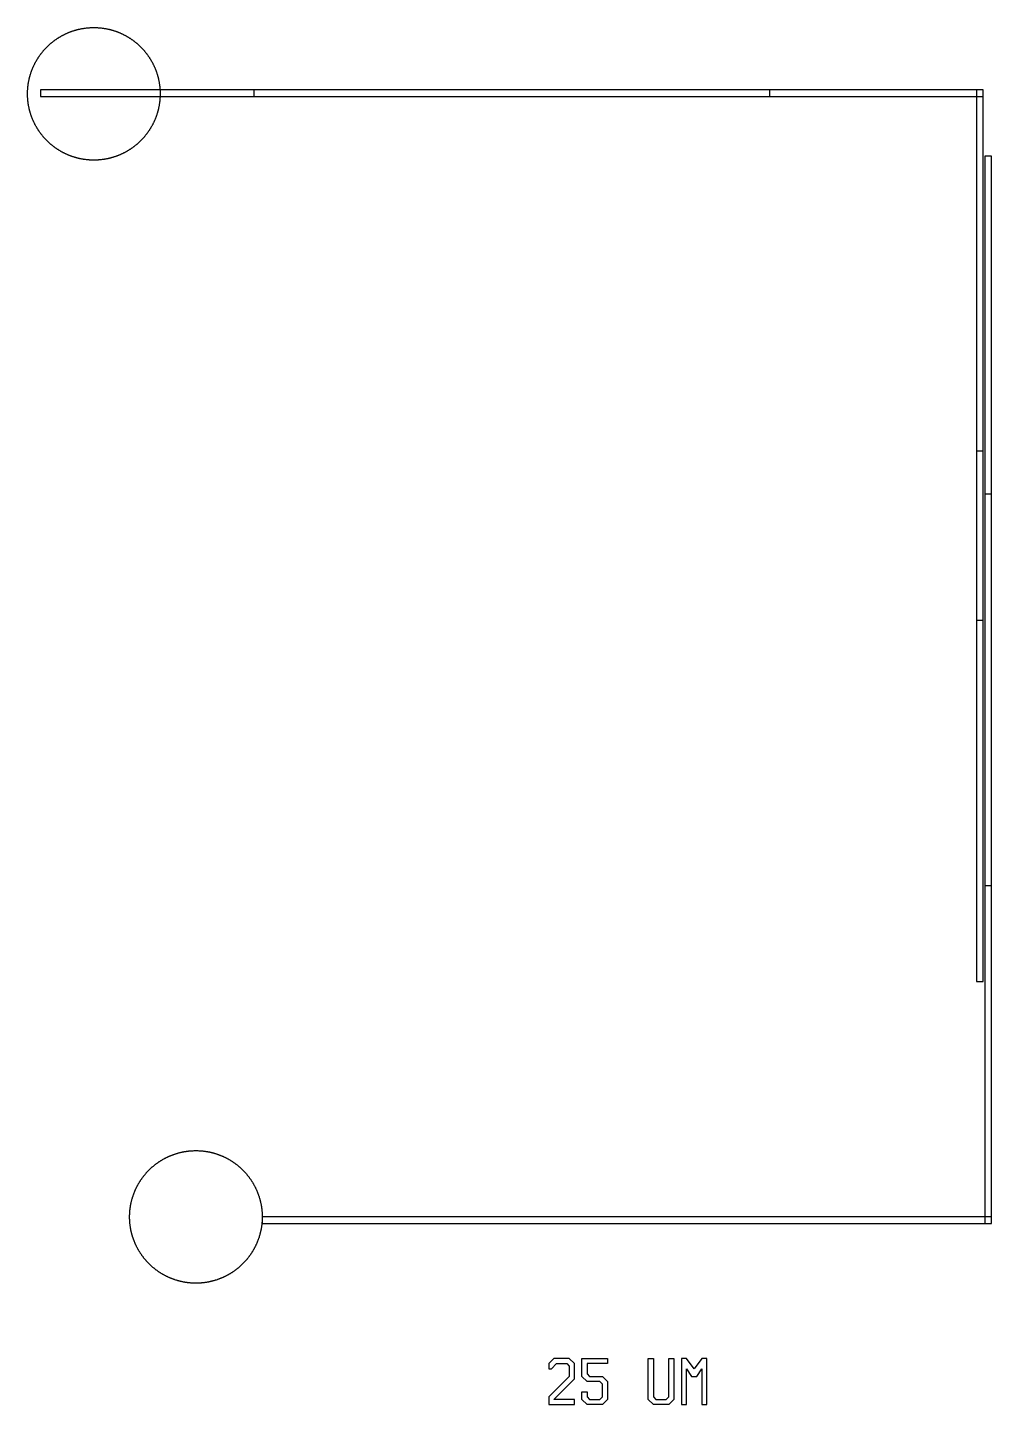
# Model space of a CAD drawing. Extents: x -15120 to 12634, y -34177 to 37439.
# Drawn here: x -14490 to 50, y 16671 to 37439 of the extents above; entities that cross this region are included whole.
import ezdxf

# ---------------------------------------------------------------- set-up
doc = ezdxf.new("R2010")
doc.units = 0
doc.layers.add('New_Layer', color=20, linetype='CONTINUOUS')
doc.layers.add('Poly', color=20, linetype='CONTINUOUS')

msp = doc.modelspace()

# ---------------------------------------------------------------- linework, layer by layer
at = {"layer": 'New_Layer'}
for points in [[(-12489.8, 36424.45), (-12490.1, 36410.35), (-12490.6, 36396.25), (-12491.3, 36382.2), (-12491.75, 36375.15), (-12492.2, 36368.15), (-12492.7, 36361.15), (-12493.3, 36354.1), (-12493.9, 36347.1), (-12494.6, 36340.05), (-12495.3, 36333.05), (-12496.05, 36326.05), (-12497.75, 36312.05), (-12498.65, 36305.1), (-12499.65, 36298.1), (-12500.65, 36291.15), (-12501.7, 36284.2), (-12502.8, 36277.25), (-12504, 36270.25), (-12505.2, 36263.35), (-12506.45, 36256.4), (-12507.75, 36249.5), (-12509.1, 36242.55), (-12510.5, 36235.7), (-12511.95, 36228.8), (-12513.45, 36221.95), (-12515, 36215.05), (-12516.6, 36208.2), (-12518.25, 36201.35), (-12519.95, 36194.5), (-12521.7, 36187.65), (-12523.5, 36180.85), (-12525.35, 36174.05), (-12527.2, 36167.3), (-12529.15, 36160.5), (-12531.15, 36153.7), (-12533.15, 36147), (-12535.25, 36140.25), (-12537.35, 36133.55), (-12541.75, 36120.15), (-12544.05, 36113.45), (-12546.35, 36106.8), (-12548.7, 36100.2), (-12551.1, 36093.55), (-12553.55, 36086.95), (-12556.05, 36080.4), (-12558.6, 36073.8), (-12561.2, 36067.25), (-12563.8, 36060.8), (-12566.5, 36054.25), (-12569.25, 36047.7), (-12572, 36041.3), (-12574.85, 36034.8), (-12577.7, 36028.4), (-12580.6, 36022), (-12583.55, 36015.6), (-12586.55, 36009.25), (-12589.6, 36002.9), (-12592.7, 35996.55), (-12595.85, 35990.2), (-12599.05, 35983.9), (-12602.25, 35977.65), (-12605.5, 35971.45), (-12608.8, 35965.25), (-12612.2, 35959), (-12615.55, 35952.9), (-12619, 35946.75), (-12622.5, 35940.6), (-12626.05, 35934.5), (-12629.6, 35928.45), (-12633.25, 35922.35), (-12636.85, 35916.4), (-12640.55, 35910.4), (-12644.35, 35904.35), (-12648.1, 35898.45), (-12651.95, 35892.5), (-12655.8, 35886.65), (-12659.7, 35880.8), (-12663.65, 35875), (-12667.65, 35869.15), (-12671.7, 35863.35), (-12675.75, 35857.65), (-12679.85, 35851.95), (-12684, 35846.25), (-12688.2, 35840.6), (-12692.45, 35834.95), (-12696.7, 35829.35), (-12701, 35823.8), (-12705.35, 35818.25), (-12709.75, 35812.75), (-12714.2, 35807.25), (-12718.65, 35801.8), (-12723.15, 35796.4), (-12727.7, 35791), (-12732.3, 35785.6), (-12736.9, 35780.35), (-12741.55, 35775.05), (-12746.25, 35769.8), (-12751, 35764.55), (-12755.75, 35759.35), (-12760.5, 35754.25), (-12765.4, 35749.1), (-12770.25, 35744.05), (-12775.15, 35739), (-12780.1, 35733.95), (-12785.1, 35728.95), (-12790.15, 35724), (-12795.2, 35719.1), (-12800.25, 35714.25), (-12805.4, 35709.35), (-12810.5, 35704.6), (-12815.7, 35699.85), (-12820.95, 35695.1), (-12826.2, 35690.4), (-12831.5, 35685.75), (-12836.75, 35681.15), (-12842.15, 35676.55), (-12847.55, 35672), (-12852.95, 35667.5), (-12858.4, 35663.05), (-12863.9, 35658.6), (-12869.4, 35654.2), (-12874.95, 35649.85), (-12880.5, 35645.55), (-12886.1, 35641.3), (-12891.75, 35637.05), (-12897.4, 35632.85), (-12903.1, 35628.7), (-12908.8, 35624.6), (-12914.5, 35620.55), (-12920.3, 35616.5), (-12926.15, 35612.5), (-12931.95, 35608.55), (-12937.8, 35604.65), (-12943.65, 35600.8), (-12949.6, 35596.95), (-12955.5, 35593.2), (-12961.55, 35589.4), (-12967.55, 35585.7), (-12973.5, 35582.1), (-12979.6, 35578.45), (-12985.65, 35574.9), (-12991.75, 35571.35), (-12997.9, 35567.85), (-13004.05, 35564.4), (-13010.15, 35561.05), (-13016.4, 35557.65), (-13022.6, 35554.35), (-13028.8, 35551.1), (-13035.05, 35547.9), (-13041.35, 35544.7), (-13047.7, 35541.55), (-13054.05, 35538.45), (-13060.4, 35535.4), (-13066.75, 35532.4), (-13073.15, 35529.45), (-13079.55, 35526.55), (-13085.95, 35523.7), (-13092.45, 35520.85), (-13098.85, 35518.1), (-13105.4, 35515.35), (-13111.95, 35512.65), (-13118.4, 35510.05), (-13124.95, 35507.45), (-13131.55, 35504.9), (-13138.1, 35502.4), (-13144.7, 35499.95), (-13151.35, 35497.55), (-13157.95, 35495.2), (-13164.6, 35492.9), (-13171.3, 35490.6), (-13184.7, 35486.2), (-13191.4, 35484.1), (-13198.15, 35482), (-13204.85, 35480), (-13211.65, 35478), (-13218.45, 35476.05), (-13225.2, 35474.2), (-13232, 35472.35), (-13238.8, 35470.55), (-13245.65, 35468.8), (-13252.5, 35467.1), (-13259.35, 35465.45), (-13266.2, 35463.85), (-13273.1, 35462.3), (-13279.95, 35460.8), (-13286.85, 35459.35), (-13293.7, 35457.95), (-13300.65, 35456.6), (-13307.55, 35455.3), (-13314.5, 35454.05), (-13321.4, 35452.85), (-13328.4, 35451.65), (-13335.35, 35450.55), (-13342.3, 35449.5), (-13349.25, 35448.5), (-13356.25, 35447.5), (-13363.2, 35446.6), (-13377.2, 35444.9), (-13384.2, 35444.15), (-13391.2, 35443.45), (-13398.25, 35442.75), (-13405.25, 35442.15), (-13412.3, 35441.55), (-13419.3, 35441.05), (-13426.3, 35440.6), (-13433.35, 35440.15), (-13447.4, 35439.45), (-13461.5, 35438.95), (-13475.6, 35438.65), (-13489.7, 35438.55), (-13503.8, 35438.65), (-13517.9, 35438.95), (-13532, 35439.45), (-13546.05, 35440.15), (-13553.1, 35440.6), (-13560.1, 35441.05), (-13567.1, 35441.55), (-13574.15, 35442.15), (-13581.15, 35442.75), (-13588.2, 35443.45), (-13595.2, 35444.15), (-13602.2, 35444.9), (-13616.2, 35446.6), (-13623.15, 35447.5), (-13630.15, 35448.5), (-13637.1, 35449.5), (-13644.05, 35450.55), (-13651, 35451.65), (-13658, 35452.85), (-13664.9, 35454.05), (-13671.85, 35455.3), (-13678.75, 35456.6), (-13685.7, 35457.95), (-13692.55, 35459.35), (-13699.45, 35460.8), (-13706.3, 35462.3), (-13713.2, 35463.85), (-13720.05, 35465.45), (-13726.9, 35467.1), (-13733.75, 35468.8), (-13740.6, 35470.55), (-13747.4, 35472.35), (-13754.2, 35474.2), (-13760.95, 35476.05), (-13767.75, 35478), (-13774.55, 35480), (-13781.25, 35482), (-13788, 35484.1), (-13794.7, 35486.2), (-13808.1, 35490.6), (-13814.8, 35492.9), (-13821.45, 35495.2), (-13828.05, 35497.55), (-13834.7, 35499.95), (-13841.3, 35502.4), (-13847.85, 35504.9), (-13854.45, 35507.45), (-13861, 35510.05), (-13867.45, 35512.65), (-13874, 35515.35), (-13880.55, 35518.1), (-13886.95, 35520.85), (-13893.45, 35523.7), (-13899.85, 35526.55), (-13906.25, 35529.45), (-13912.65, 35532.4), (-13919, 35535.4), (-13925.35, 35538.45), (-13931.7, 35541.55), (-13938.05, 35544.7), (-13944.35, 35547.9), (-13950.6, 35551.1), (-13956.8, 35554.35), (-13963, 35557.65), (-13969.25, 35561.05), (-13975.35, 35564.4), (-13981.5, 35567.85), (-13987.65, 35571.35), (-13993.75, 35574.9), (-13999.8, 35578.45), (-14005.9, 35582.1), (-14011.85, 35585.7), (-14017.85, 35589.4), (-14023.9, 35593.2), (-14029.8, 35596.95), (-14035.75, 35600.8), (-14041.6, 35604.65), (-14047.45, 35608.55), (-14053.25, 35612.5), (-14059.1, 35616.5), (-14064.9, 35620.55), (-14070.6, 35624.6), (-14076.3, 35628.7), (-14082, 35632.85), (-14087.65, 35637.05), (-14093.3, 35641.3), (-14098.9, 35645.55), (-14104.45, 35649.85), (-14110, 35654.2), (-14115.5, 35658.6), (-14121, 35663.05), (-14126.45, 35667.5), (-14131.85, 35672), (-14137.25, 35676.55), (-14142.65, 35681.15), (-14147.9, 35685.75), (-14153.2, 35690.4), (-14158.45, 35695.1), (-14163.7, 35699.85), (-14168.9, 35704.6), (-14174, 35709.35), (-14179.15, 35714.25), (-14184.2, 35719.1), (-14189.25, 35724), (-14194.3, 35728.95), (-14199.3, 35733.95), (-14204.25, 35739), (-14209.15, 35744.05), (-14214, 35749.1), (-14218.9, 35754.25), (-14223.65, 35759.35), (-14228.4, 35764.55), (-14233.15, 35769.8), (-14237.85, 35775.05), (-14242.5, 35780.35), (-14247.1, 35785.6), (-14251.7, 35791), (-14256.25, 35796.4), (-14260.75, 35801.8), (-14265.2, 35807.25), (-14269.65, 35812.75), (-14274.05, 35818.25), (-14278.4, 35823.8), (-14282.7, 35829.35), (-14286.95, 35834.95), (-14291.2, 35840.6), (-14295.4, 35846.25), (-14299.55, 35851.95), (-14303.65, 35857.65), (-14307.7, 35863.35), (-14311.75, 35869.15), (-14315.75, 35875), (-14319.7, 35880.8), (-14323.6, 35886.65), (-14327.45, 35892.5), (-14331.3, 35898.45), (-14335.05, 35904.35), (-14338.85, 35910.4), (-14342.55, 35916.4), (-14346.15, 35922.35), (-14349.8, 35928.45), (-14353.35, 35934.5), (-14356.9, 35940.6), (-14360.4, 35946.75), (-14363.85, 35952.9), (-14367.2, 35959), (-14370.6, 35965.25), (-14373.9, 35971.45), (-14377.15, 35977.65), (-14380.35, 35983.9), (-14383.55, 35990.2), (-14386.7, 35996.55), (-14389.8, 36002.9), (-14392.85, 36009.25), (-14395.85, 36015.6), (-14398.8, 36022), (-14401.7, 36028.4), (-14404.55, 36034.8), (-14407.4, 36041.3), (-14410.15, 36047.7), (-14412.9, 36054.25), (-14415.6, 36060.8), (-14418.2, 36067.25), (-14420.8, 36073.8), (-14423.35, 36080.4), (-14425.85, 36086.95), (-14428.3, 36093.55), (-14430.7, 36100.2), (-14433.05, 36106.8), (-14435.35, 36113.45), (-14437.65, 36120.15), (-14442.05, 36133.55), (-14444.15, 36140.25), (-14446.25, 36147), (-14448.25, 36153.7), (-14450.25, 36160.5), (-14452.2, 36167.3), (-14454.05, 36174.05), (-14455.9, 36180.85), (-14457.7, 36187.65), (-14459.45, 36194.5), (-14461.15, 36201.35), (-14462.8, 36208.2), (-14464.4, 36215.05), (-14465.95, 36221.95), (-14467.45, 36228.8), (-14468.9, 36235.7), (-14470.3, 36242.55), (-14471.65, 36249.5), (-14472.95, 36256.4), (-14474.2, 36263.35), (-14475.4, 36270.25), (-14476.6, 36277.25), (-14477.7, 36284.2), (-14478.75, 36291.15), (-14479.75, 36298.1), (-14480.75, 36305.1), (-14481.65, 36312.05), (-14483.35, 36326.05), (-14484.1, 36333.05), (-14484.8, 36340.05), (-14485.5, 36347.1), (-14486.1, 36354.1), (-14486.7, 36361.15), (-14487.2, 36368.15), (-14487.65, 36375.15), (-14488.1, 36382.2), (-14488.8, 36396.25), (-14489.3, 36410.35), (-14489.6, 36424.45), (-14489.7, 36438.55), (-14489.6, 36452.65), (-14489.3, 36466.75), (-14488.8, 36480.85), (-14488.1, 36494.9), (-14487.65, 36501.95), (-14487.2, 36508.95), (-14486.7, 36515.95), (-14486.1, 36523), (-14485.5, 36530), (-14484.8, 36537.05), (-14484.1, 36544.05), (-14483.35, 36551.05), (-14481.65, 36565.05), (-14480.75, 36572), (-14479.75, 36579), (-14478.75, 36585.95), (-14477.7, 36592.9), (-14476.6, 36599.85), (-14475.4, 36606.85), (-14474.2, 36613.75), (-14472.95, 36620.7), (-14471.65, 36627.6), (-14470.3, 36634.55), (-14468.9, 36641.4), (-14467.45, 36648.3), (-14465.95, 36655.15), (-14464.4, 36662.05), (-14462.8, 36668.9), (-14461.15, 36675.75), (-14459.45, 36682.6), (-14457.7, 36689.45), (-14455.9, 36696.25), (-14454.05, 36703.05), (-14452.2, 36709.8), (-14450.25, 36716.6), (-14448.25, 36723.4), (-14446.25, 36730.1), (-14444.15, 36736.85), (-14442.05, 36743.55), (-14437.65, 36756.95), (-14435.35, 36763.65), (-14433.05, 36770.3), (-14430.7, 36776.9), (-14428.3, 36783.55), (-14425.85, 36790.15), (-14423.35, 36796.7), (-14420.8, 36803.3), (-14418.2, 36809.85), (-14415.6, 36816.3), (-14412.9, 36822.85), (-14410.15, 36829.4), (-14407.4, 36835.8), (-14404.55, 36842.3), (-14401.7, 36848.7), (-14398.8, 36855.1), (-14395.85, 36861.5), (-14392.85, 36867.85), (-14389.8, 36874.2), (-14386.7, 36880.55), (-14383.55, 36886.9), (-14380.35, 36893.2), (-14377.15, 36899.45), (-14373.9, 36905.65), (-14370.6, 36911.85), (-14367.2, 36918.1), (-14363.85, 36924.2), (-14360.4, 36930.35), (-14356.9, 36936.5), (-14353.35, 36942.6), (-14349.8, 36948.65), (-14346.15, 36954.75), (-14342.55, 36960.7), (-14338.85, 36966.7), (-14335.05, 36972.75), (-14331.3, 36978.65), (-14327.45, 36984.6), (-14323.6, 36990.45), (-14319.7, 36996.3), (-14315.75, 37002.1), (-14311.75, 37007.95), (-14307.7, 37013.75), (-14303.65, 37019.45), (-14299.55, 37025.15), (-14295.4, 37030.85), (-14291.2, 37036.5), (-14286.95, 37042.15), (-14282.7, 37047.75), (-14278.4, 37053.3), (-14274.05, 37058.85), (-14269.65, 37064.35), (-14265.2, 37069.85), (-14260.75, 37075.3), (-14256.25, 37080.7), (-14251.7, 37086.1), (-14247.1, 37091.5), (-14242.5, 37096.75), (-14237.85, 37102.05), (-14233.15, 37107.3), (-14228.4, 37112.55), (-14223.65, 37117.75), (-14218.9, 37122.85), (-14214, 37128), (-14209.15, 37133.05), (-14204.25, 37138.1), (-14199.3, 37143.15), (-14194.3, 37148.15), (-14189.25, 37153.1), (-14184.2, 37158), (-14179.15, 37162.85), (-14174, 37167.75), (-14168.9, 37172.5), (-14163.7, 37177.25), (-14158.45, 37182), (-14153.2, 37186.7), (-14147.9, 37191.35), (-14142.65, 37195.95), (-14137.25, 37200.55), (-14131.85, 37205.1), (-14126.45, 37209.6), (-14121, 37214.05), (-14115.5, 37218.5), (-14110, 37222.9), (-14104.45, 37227.25), (-14098.9, 37231.55), (-14093.3, 37235.8), (-14087.65, 37240.05), (-14082, 37244.25), (-14076.3, 37248.4), (-14070.6, 37252.5), (-14064.9, 37256.55), (-14059.1, 37260.6), (-14053.25, 37264.6), (-14047.45, 37268.55), (-14041.6, 37272.45), (-14035.75, 37276.3), (-14029.8, 37280.15), (-14023.9, 37283.9), (-14017.85, 37287.7), (-14011.85, 37291.4), (-14005.9, 37295), (-13999.8, 37298.65), (-13993.75, 37302.2), (-13987.65, 37305.75), (-13981.5, 37309.25), (-13975.35, 37312.7), (-13969.25, 37316.05), (-13963, 37319.45), (-13956.8, 37322.75), (-13950.6, 37326), (-13944.35, 37329.2), (-13938.05, 37332.4), (-13931.7, 37335.55), (-13925.35, 37338.65), (-13919, 37341.7), (-13912.65, 37344.7), (-13906.25, 37347.65), (-13899.85, 37350.55), (-13893.45, 37353.4), (-13886.95, 37356.25), (-13880.55, 37359), (-13874, 37361.75), (-13867.45, 37364.45), (-13861, 37367.05), (-13854.45, 37369.65), (-13847.85, 37372.2), (-13841.3, 37374.7), (-13834.7, 37377.15), (-13828.05, 37379.55), (-13821.45, 37381.9), (-13814.8, 37384.2), (-13808.1, 37386.5), (-13794.7, 37390.9), (-13788, 37393), (-13781.25, 37395.1), (-13774.55, 37397.1), (-13767.75, 37399.1), (-13760.95, 37401.05), (-13754.2, 37402.9), (-13747.4, 37404.75), (-13740.6, 37406.55), (-13733.75, 37408.3), (-13726.9, 37410), (-13720.05, 37411.65), (-13713.2, 37413.25), (-13706.3, 37414.8), (-13699.45, 37416.3), (-13692.55, 37417.75), (-13685.7, 37419.15), (-13678.75, 37420.5), (-13671.85, 37421.8), (-13664.9, 37423.05), (-13658, 37424.25), (-13651, 37425.45), (-13644.05, 37426.55), (-13637.1, 37427.6), (-13630.15, 37428.6), (-13623.15, 37429.6), (-13616.2, 37430.5), (-13602.2, 37432.2), (-13595.2, 37432.95), (-13588.2, 37433.65), (-13581.15, 37434.35), (-13574.15, 37434.95), (-13567.1, 37435.55), (-13560.1, 37436.05), (-13553.1, 37436.5), (-13546.05, 37436.95), (-13532, 37437.65), (-13517.9, 37438.15), (-13503.8, 37438.45), (-13489.7, 37438.55), (-13475.6, 37438.45), (-13461.5, 37438.15), (-13447.4, 37437.65), (-13433.35, 37436.95), (-13426.3, 37436.5), (-13419.3, 37436.05), (-13412.3, 37435.55), (-13405.25, 37434.95), (-13398.25, 37434.35), (-13391.2, 37433.65), (-13384.2, 37432.95), (-13377.2, 37432.2), (-13363.2, 37430.5), (-13356.25, 37429.6), (-13349.25, 37428.6), (-13342.3, 37427.6), (-13335.35, 37426.55), (-13328.4, 37425.45), (-13321.4, 37424.25), (-13314.5, 37423.05), (-13307.55, 37421.8), (-13300.65, 37420.5), (-13293.7, 37419.15), (-13286.85, 37417.75), (-13279.95, 37416.3), (-13273.1, 37414.8), (-13266.2, 37413.25), (-13259.35, 37411.65), (-13252.5, 37410), (-13245.65, 37408.3), (-13238.8, 37406.55), (-13232, 37404.75), (-13225.2, 37402.9), (-13218.45, 37401.05), (-13211.65, 37399.1), (-13204.85, 37397.1), (-13198.15, 37395.1), (-13191.4, 37393), (-13184.7, 37390.9), (-13171.3, 37386.5), (-13164.6, 37384.2), (-13157.95, 37381.9), (-13151.35, 37379.55), (-13144.7, 37377.15), (-13138.1, 37374.7), (-13131.55, 37372.2), (-13124.95, 37369.65), (-13118.4, 37367.05), (-13111.95, 37364.45), (-13105.4, 37361.75), (-13098.85, 37359), (-13092.45, 37356.25), (-13085.95, 37353.4), (-13079.55, 37350.55), (-13073.15, 37347.65), (-13066.75, 37344.7), (-13060.4, 37341.7), (-13054.05, 37338.65), (-13047.7, 37335.55), (-13041.35, 37332.4), (-13035.05, 37329.2), (-13028.8, 37326), (-13022.6, 37322.75), (-13016.4, 37319.45), (-13010.15, 37316.05), (-13004.05, 37312.7), (-12997.9, 37309.25), (-12991.75, 37305.75), (-12985.65, 37302.2), (-12979.6, 37298.65), (-12973.5, 37295), (-12967.55, 37291.4), (-12961.55, 37287.7), (-12955.5, 37283.9), (-12949.6, 37280.15), (-12943.65, 37276.3), (-12937.8, 37272.45), (-12931.95, 37268.55), (-12926.15, 37264.6), (-12920.3, 37260.6), (-12914.5, 37256.55), (-12908.8, 37252.5), (-12903.1, 37248.4), (-12897.4, 37244.25), (-12891.75, 37240.05), (-12886.1, 37235.8), (-12880.5, 37231.55), (-12874.95, 37227.25), (-12869.4, 37222.9), (-12863.9, 37218.5), (-12858.4, 37214.05), (-12852.95, 37209.6), (-12847.55, 37205.1), (-12842.15, 37200.55), (-12836.75, 37195.95), (-12831.5, 37191.35), (-12826.2, 37186.7), (-12820.95, 37182), (-12815.7, 37177.25), (-12810.5, 37172.5), (-12805.4, 37167.75), (-12800.25, 37162.85), (-12795.2, 37158), (-12790.15, 37153.1), (-12785.1, 37148.15), (-12780.1, 37143.15), (-12775.15, 37138.1), (-12770.25, 37133.05), (-12765.4, 37128), (-12760.5, 37122.85), (-12755.75, 37117.75), (-12751, 37112.55), (-12746.25, 37107.3), (-12741.55, 37102.05), (-12736.9, 37096.75), (-12732.3, 37091.5), (-12727.7, 37086.1), (-12723.15, 37080.7), (-12718.65, 37075.3), (-12714.2, 37069.85), (-12709.75, 37064.35), (-12705.35, 37058.85), (-12701, 37053.3), (-12696.7, 37047.75), (-12692.45, 37042.15), (-12688.2, 37036.5), (-12684, 37030.85), (-12679.85, 37025.15), (-12675.75, 37019.45), (-12671.7, 37013.75), (-12667.65, 37007.95), (-12663.65, 37002.1), (-12659.7, 36996.3), (-12655.8, 36990.45), (-12651.95, 36984.6), (-12648.1, 36978.65), (-12644.35, 36972.75), (-12640.55, 36966.7), (-12636.85, 36960.7), (-12633.25, 36954.75), (-12629.6, 36948.65), (-12626.05, 36942.6), (-12622.5, 36936.5), (-12619, 36930.35), (-12615.55, 36924.2), (-12612.2, 36918.1), (-12608.8, 36911.85), (-12605.5, 36905.65), (-12602.25, 36899.45), (-12599.05, 36893.2), (-12595.85, 36886.9), (-12592.7, 36880.55), (-12589.6, 36874.2), (-12586.55, 36867.85), (-12583.55, 36861.5), (-12580.6, 36855.1), (-12577.7, 36848.7), (-12574.85, 36842.3), (-12572, 36835.8), (-12569.25, 36829.4), (-12566.5, 36822.85), (-12563.8, 36816.3), (-12561.2, 36809.85), (-12558.6, 36803.3), (-12556.05, 36796.7), (-12553.55, 36790.15), (-12551.1, 36783.55), (-12548.7, 36776.9), (-12546.35, 36770.3), (-12544.05, 36763.65), (-12541.75, 36756.95), (-12537.35, 36743.55), (-12535.25, 36736.85), (-12533.15, 36730.1), (-12531.15, 36723.4), (-12529.15, 36716.6), (-12527.2, 36709.8), (-12525.35, 36703.05), (-12523.5, 36696.25), (-12521.7, 36689.45), (-12519.95, 36682.6), (-12518.25, 36675.75), (-12516.6, 36668.9), (-12515, 36662.05), (-12513.45, 36655.15), (-12511.95, 36648.3), (-12510.5, 36641.4), (-12509.1, 36634.55), (-12507.75, 36627.6), (-12506.45, 36620.7), (-12505.2, 36613.75), (-12504, 36606.85), (-12502.8, 36599.85), (-12501.7, 36592.9), (-12500.65, 36585.95), (-12499.65, 36579), (-12498.65, 36572), (-12497.75, 36565.05), (-12496.05, 36551.05), (-12495.3, 36544.05), (-12494.6, 36537.05), (-12493.9, 36530), (-12493.3, 36523), (-12492.7, 36515.95), (-12492.2, 36508.95), (-12491.75, 36501.95), (-12491.3, 36494.9), (-12490.6, 36480.85), (-12490.1, 36466.75), (-12489.8, 36452.65), (-12489.7, 36438.55)], [(-175, 28500), (-75, 28500), (-75, 36500), (-175, 36500)], [(-175, 23050), (-75, 23050), (-75, 31050), (-175, 31050)], [(-10950.1, 19485.9), (-10950.4, 19471.8), (-10950.9, 19457.7), (-10951.6, 19443.65), (-10952.05, 19436.6), (-10952.5, 19429.6), (-10953, 19422.6), (-10953.6, 19415.55), (-10954.2, 19408.55), (-10954.9, 19401.5), (-10955.6, 19394.5), (-10956.35, 19387.5), (-10958.05, 19373.5), (-10958.95, 19366.55), (-10959.95, 19359.55), (-10960.95, 19352.6), (-10962, 19345.65), (-10963.1, 19338.7), (-10964.3, 19331.7), (-10965.5, 19324.8), (-10966.75, 19317.85), (-10968.05, 19310.95), (-10969.4, 19304), (-10970.8, 19297.15), (-10972.25, 19290.25), (-10973.75, 19283.4), (-10975.3, 19276.5), (-10976.9, 19269.65), (-10978.55, 19262.8), (-10980.25, 19255.95), (-10982, 19249.1), (-10983.8, 19242.3), (-10985.65, 19235.5), (-10987.5, 19228.75), (-10989.45, 19221.95), (-10991.45, 19215.15), (-10993.45, 19208.45), (-10995.55, 19201.7), (-10997.65, 19195), (-11002.05, 19181.6), (-11004.35, 19174.9), (-11006.65, 19168.25), (-11009, 19161.65), (-11011.4, 19155), (-11013.85, 19148.4), (-11016.35, 19141.85), (-11018.9, 19135.25), (-11021.5, 19128.7), (-11024.1, 19122.25), (-11026.8, 19115.7), (-11029.55, 19109.15), (-11032.3, 19102.75), (-11035.15, 19096.25), (-11038, 19089.85), (-11040.9, 19083.45), (-11043.85, 19077.05), (-11046.85, 19070.7), (-11049.9, 19064.35), (-11053, 19058), (-11056.15, 19051.65), (-11059.35, 19045.35), (-11062.55, 19039.1), (-11065.8, 19032.9), (-11069.1, 19026.7), (-11072.5, 19020.45), (-11075.85, 19014.35), (-11079.3, 19008.2), (-11082.8, 19002.05), (-11086.35, 18995.95), (-11089.9, 18989.9), (-11093.55, 18983.8), (-11097.15, 18977.85), (-11100.85, 18971.85), (-11104.65, 18965.8), (-11108.4, 18959.9), (-11112.25, 18953.95), (-11116.1, 18948.1), (-11120, 18942.25), (-11123.95, 18936.45), (-11127.95, 18930.6), (-11132, 18924.8), (-11136.05, 18919.1), (-11140.15, 18913.4), (-11144.3, 18907.7), (-11148.5, 18902.05), (-11152.75, 18896.4), (-11157, 18890.8), (-11161.3, 18885.25), (-11165.65, 18879.7), (-11170.05, 18874.2), (-11174.5, 18868.7), (-11178.95, 18863.25), (-11183.45, 18857.85), (-11188, 18852.45), (-11192.6, 18847.05), (-11197.2, 18841.8), (-11201.85, 18836.5), (-11206.55, 18831.25), (-11211.3, 18826), (-11216.05, 18820.8), (-11220.8, 18815.7), (-11225.7, 18810.55), (-11230.55, 18805.5), (-11235.45, 18800.45), (-11240.4, 18795.4), (-11245.4, 18790.4), (-11250.45, 18785.45), (-11255.5, 18780.55), (-11260.55, 18775.7), (-11265.7, 18770.8), (-11270.8, 18766.05), (-11276, 18761.3), (-11281.25, 18756.55), (-11286.5, 18751.85), (-11291.8, 18747.2), (-11297.05, 18742.6), (-11302.45, 18738), (-11307.85, 18733.45), (-11313.25, 18728.95), (-11318.7, 18724.5), (-11324.2, 18720.05), (-11329.7, 18715.65), (-11335.25, 18711.3), (-11340.8, 18707), (-11346.4, 18702.75), (-11352.05, 18698.5), (-11357.7, 18694.3), (-11363.4, 18690.15), (-11369.1, 18686.05), (-11374.8, 18682), (-11380.6, 18677.95), (-11386.45, 18673.95), (-11392.25, 18670), (-11398.1, 18666.1), (-11403.95, 18662.25), (-11409.9, 18658.4), (-11415.8, 18654.65), (-11421.85, 18650.85), (-11427.85, 18647.15), (-11433.8, 18643.55), (-11439.9, 18639.9), (-11445.95, 18636.35), (-11452.05, 18632.8), (-11458.2, 18629.3), (-11464.35, 18625.85), (-11470.45, 18622.5), (-11476.7, 18619.1), (-11482.9, 18615.8), (-11489.1, 18612.55), (-11495.35, 18609.35), (-11501.65, 18606.15), (-11508, 18603), (-11514.35, 18599.9), (-11520.7, 18596.85), (-11527.05, 18593.85), (-11533.45, 18590.9), (-11539.85, 18588), (-11546.25, 18585.15), (-11552.75, 18582.3), (-11559.15, 18579.55), (-11565.7, 18576.8), (-11572.25, 18574.1), (-11578.7, 18571.5), (-11585.25, 18568.9), (-11591.85, 18566.35), (-11598.4, 18563.85), (-11605, 18561.4), (-11611.65, 18559), (-11618.25, 18556.65), (-11624.9, 18554.35), (-11631.6, 18552.05), (-11645, 18547.65), (-11651.7, 18545.55), (-11658.45, 18543.45), (-11665.15, 18541.45), (-11671.95, 18539.45), (-11678.75, 18537.5), (-11685.5, 18535.65), (-11692.3, 18533.8), (-11699.1, 18532), (-11705.95, 18530.25), (-11712.8, 18528.55), (-11719.65, 18526.9), (-11726.5, 18525.3), (-11733.4, 18523.75), (-11740.25, 18522.25), (-11747.15, 18520.8), (-11754, 18519.4), (-11760.95, 18518.05), (-11767.85, 18516.75), (-11774.8, 18515.5), (-11781.7, 18514.3), (-11788.7, 18513.1), (-11795.65, 18512), (-11802.6, 18510.95), (-11809.55, 18509.95), (-11816.55, 18508.95), (-11823.5, 18508.05), (-11837.5, 18506.35), (-11844.5, 18505.6), (-11851.5, 18504.9), (-11858.55, 18504.2), (-11865.55, 18503.6), (-11872.6, 18503), (-11879.6, 18502.5), (-11886.6, 18502.05), (-11893.65, 18501.6), (-11907.7, 18500.9), (-11921.8, 18500.4), (-11935.9, 18500.1), (-11950, 18500), (-11964.1, 18500.1), (-11978.2, 18500.4), (-11992.3, 18500.9), (-12006.35, 18501.6), (-12013.4, 18502.05), (-12020.4, 18502.5), (-12027.4, 18503), (-12034.45, 18503.6), (-12041.45, 18504.2), (-12048.5, 18504.9), (-12055.5, 18505.6), (-12062.5, 18506.35), (-12076.5, 18508.05), (-12083.45, 18508.95), (-12090.45, 18509.95), (-12097.4, 18510.95), (-12104.35, 18512), (-12111.3, 18513.1), (-12118.3, 18514.3), (-12125.2, 18515.5), (-12132.15, 18516.75), (-12139.05, 18518.05), (-12146, 18519.4), (-12152.85, 18520.8), (-12159.75, 18522.25), (-12166.6, 18523.75), (-12173.5, 18525.3), (-12180.35, 18526.9), (-12187.2, 18528.55), (-12194.05, 18530.25), (-12200.9, 18532), (-12207.7, 18533.8), (-12214.5, 18535.65), (-12221.25, 18537.5), (-12228.05, 18539.45), (-12234.85, 18541.45), (-12241.55, 18543.45), (-12248.3, 18545.55), (-12255, 18547.65), (-12268.4, 18552.05), (-12275.1, 18554.35), (-12281.75, 18556.65), (-12288.35, 18559), (-12295, 18561.4), (-12301.6, 18563.85), (-12308.15, 18566.35), (-12314.75, 18568.9), (-12321.3, 18571.5), (-12327.75, 18574.1), (-12334.3, 18576.8), (-12340.85, 18579.55), (-12347.25, 18582.3), (-12353.75, 18585.15), (-12360.15, 18588), (-12366.55, 18590.9), (-12372.95, 18593.85), (-12379.3, 18596.85), (-12385.65, 18599.9), (-12392, 18603), (-12398.35, 18606.15), (-12404.65, 18609.35), (-12410.9, 18612.55), (-12417.1, 18615.8), (-12423.3, 18619.1), (-12429.55, 18622.5), (-12435.65, 18625.85), (-12441.8, 18629.3), (-12447.95, 18632.8), (-12454.05, 18636.35), (-12460.1, 18639.9), (-12466.2, 18643.55), (-12472.15, 18647.15), (-12478.15, 18650.85), (-12484.2, 18654.65), (-12490.1, 18658.4), (-12496.05, 18662.25), (-12501.9, 18666.1), (-12507.75, 18670), (-12513.55, 18673.95), (-12519.4, 18677.95), (-12525.2, 18682), (-12530.9, 18686.05), (-12536.6, 18690.15), (-12542.3, 18694.3), (-12547.95, 18698.5), (-12553.6, 18702.75), (-12559.2, 18707), (-12564.75, 18711.3), (-12570.3, 18715.65), (-12575.8, 18720.05), (-12581.3, 18724.5), (-12586.75, 18728.95), (-12592.15, 18733.45), (-12597.55, 18738), (-12602.95, 18742.6), (-12608.2, 18747.2), (-12613.5, 18751.85), (-12618.75, 18756.55), (-12624, 18761.3), (-12629.2, 18766.05), (-12634.3, 18770.8), (-12639.45, 18775.7), (-12644.5, 18780.55), (-12649.55, 18785.45), (-12654.6, 18790.4), (-12659.6, 18795.4), (-12664.55, 18800.45), (-12669.45, 18805.5), (-12674.3, 18810.55), (-12679.2, 18815.7), (-12683.95, 18820.8), (-12688.7, 18826), (-12693.45, 18831.25), (-12698.15, 18836.5), (-12702.8, 18841.8), (-12707.4, 18847.05), (-12712, 18852.45), (-12716.55, 18857.85), (-12721.05, 18863.25), (-12725.5, 18868.7), (-12729.95, 18874.2), (-12734.35, 18879.7), (-12738.7, 18885.25), (-12743, 18890.8), (-12747.25, 18896.4), (-12751.5, 18902.05), (-12755.7, 18907.7), (-12759.85, 18913.4), (-12763.95, 18919.1), (-12768, 18924.8), (-12772.05, 18930.6), (-12776.05, 18936.45), (-12780, 18942.25), (-12783.9, 18948.1), (-12787.75, 18953.95), (-12791.6, 18959.9), (-12795.35, 18965.8), (-12799.15, 18971.85), (-12802.85, 18977.85), (-12806.45, 18983.8), (-12810.1, 18989.9), (-12813.65, 18995.95), (-12817.2, 19002.05), (-12820.7, 19008.2), (-12824.15, 19014.35), (-12827.5, 19020.45), (-12830.9, 19026.7), (-12834.2, 19032.9), (-12837.45, 19039.1), (-12840.65, 19045.35), (-12843.85, 19051.65), (-12847, 19058), (-12850.1, 19064.35), (-12853.15, 19070.7), (-12856.15, 19077.05), (-12859.1, 19083.45), (-12862, 19089.85), (-12864.85, 19096.25), (-12867.7, 19102.75), (-12870.45, 19109.15), (-12873.2, 19115.7), (-12875.9, 19122.25), (-12878.5, 19128.7), (-12881.1, 19135.25), (-12883.65, 19141.85), (-12886.15, 19148.4), (-12888.6, 19155), (-12891, 19161.65), (-12893.35, 19168.25), (-12895.65, 19174.9), (-12897.95, 19181.6), (-12902.35, 19195), (-12904.45, 19201.7), (-12906.55, 19208.45), (-12908.55, 19215.15), (-12910.55, 19221.95), (-12912.5, 19228.75), (-12914.35, 19235.5), (-12916.2, 19242.3), (-12918, 19249.1), (-12919.75, 19255.95), (-12921.45, 19262.8), (-12923.1, 19269.65), (-12924.7, 19276.5), (-12926.25, 19283.4), (-12927.75, 19290.25), (-12929.2, 19297.15), (-12930.6, 19304), (-12931.95, 19310.95), (-12933.25, 19317.85), (-12934.5, 19324.8), (-12935.7, 19331.7), (-12936.9, 19338.7), (-12938, 19345.65), (-12939.05, 19352.6), (-12940.05, 19359.55), (-12941.05, 19366.55), (-12941.95, 19373.5), (-12943.65, 19387.5), (-12944.4, 19394.5), (-12945.1, 19401.5), (-12945.8, 19408.55), (-12946.4, 19415.55), (-12947, 19422.6), (-12947.5, 19429.6), (-12947.95, 19436.6), (-12948.4, 19443.65), (-12949.1, 19457.7), (-12949.6, 19471.8), (-12949.9, 19485.9), (-12950, 19500), (-12949.9, 19514.1), (-12949.6, 19528.2), (-12949.1, 19542.3), (-12948.4, 19556.35), (-12947.95, 19563.4), (-12947.5, 19570.4), (-12947, 19577.4), (-12946.4, 19584.45), (-12945.8, 19591.45), (-12945.1, 19598.5), (-12944.4, 19605.5), (-12943.65, 19612.5), (-12941.95, 19626.5), (-12941.05, 19633.45), (-12940.05, 19640.45), (-12939.05, 19647.4), (-12938, 19654.35), (-12936.9, 19661.3), (-12935.7, 19668.3), (-12934.5, 19675.2), (-12933.25, 19682.15), (-12931.95, 19689.05), (-12930.6, 19696), (-12929.2, 19702.85), (-12927.75, 19709.75), (-12926.25, 19716.6), (-12924.7, 19723.5), (-12923.1, 19730.35), (-12921.45, 19737.2), (-12919.75, 19744.05), (-12918, 19750.9), (-12916.2, 19757.7), (-12914.35, 19764.5), (-12912.5, 19771.25), (-12910.55, 19778.05), (-12908.55, 19784.85), (-12906.55, 19791.55), (-12904.45, 19798.3), (-12902.35, 19805), (-12897.95, 19818.4), (-12895.65, 19825.1), (-12893.35, 19831.75), (-12891, 19838.35), (-12888.6, 19845), (-12886.15, 19851.6), (-12883.65, 19858.15), (-12881.1, 19864.75), (-12878.5, 19871.3), (-12875.9, 19877.75), (-12873.2, 19884.3), (-12870.45, 19890.85), (-12867.7, 19897.25), (-12864.85, 19903.75), (-12862, 19910.15), (-12859.1, 19916.55), (-12856.15, 19922.95), (-12853.15, 19929.3), (-12850.1, 19935.65), (-12847, 19942), (-12843.85, 19948.35), (-12840.65, 19954.65), (-12837.45, 19960.9), (-12834.2, 19967.1), (-12830.9, 19973.3), (-12827.5, 19979.55), (-12824.15, 19985.65), (-12820.7, 19991.8), (-12817.2, 19997.95), (-12813.65, 20004.05), (-12810.1, 20010.1), (-12806.45, 20016.2), (-12802.85, 20022.15), (-12799.15, 20028.15), (-12795.35, 20034.2), (-12791.6, 20040.1), (-12787.75, 20046.05), (-12783.9, 20051.9), (-12780, 20057.75), (-12776.05, 20063.55), (-12772.05, 20069.4), (-12768, 20075.2), (-12763.95, 20080.9), (-12759.85, 20086.6), (-12755.7, 20092.3), (-12751.5, 20097.95), (-12747.25, 20103.6), (-12743, 20109.2), (-12738.7, 20114.75), (-12734.35, 20120.3), (-12729.95, 20125.8), (-12725.5, 20131.3), (-12721.05, 20136.75), (-12716.55, 20142.15), (-12712, 20147.55), (-12707.4, 20152.95), (-12702.8, 20158.2), (-12698.15, 20163.5), (-12693.45, 20168.75), (-12688.7, 20174), (-12683.95, 20179.2), (-12679.2, 20184.3), (-12674.3, 20189.45), (-12669.45, 20194.5), (-12664.55, 20199.55), (-12659.6, 20204.6), (-12654.6, 20209.6), (-12649.55, 20214.55), (-12644.5, 20219.45), (-12639.45, 20224.3), (-12634.3, 20229.2), (-12629.2, 20233.95), (-12624, 20238.7), (-12618.75, 20243.45), (-12613.5, 20248.15), (-12608.2, 20252.8), (-12602.95, 20257.4), (-12597.55, 20262), (-12592.15, 20266.55), (-12586.75, 20271.05), (-12581.3, 20275.5), (-12575.8, 20279.95), (-12570.3, 20284.35), (-12564.75, 20288.7), (-12559.2, 20293), (-12553.6, 20297.25), (-12547.95, 20301.5), (-12542.3, 20305.7), (-12536.6, 20309.85), (-12530.9, 20313.95), (-12525.2, 20318), (-12519.4, 20322.05), (-12513.55, 20326.05), (-12507.75, 20330), (-12501.9, 20333.9), (-12496.05, 20337.75), (-12490.1, 20341.6), (-12484.2, 20345.35), (-12478.15, 20349.15), (-12472.15, 20352.85), (-12466.2, 20356.45), (-12460.1, 20360.1), (-12454.05, 20363.65), (-12447.95, 20367.2), (-12441.8, 20370.7), (-12435.65, 20374.15), (-12429.55, 20377.5), (-12423.3, 20380.9), (-12417.1, 20384.2), (-12410.9, 20387.45), (-12404.65, 20390.65), (-12398.35, 20393.85), (-12392, 20397), (-12385.65, 20400.1), (-12379.3, 20403.15), (-12372.95, 20406.15), (-12366.55, 20409.1), (-12360.15, 20412), (-12353.75, 20414.85), (-12347.25, 20417.7), (-12340.85, 20420.45), (-12334.3, 20423.2), (-12327.75, 20425.9), (-12321.3, 20428.5), (-12314.75, 20431.1), (-12308.15, 20433.65), (-12301.6, 20436.15), (-12295, 20438.6), (-12288.35, 20441), (-12281.75, 20443.35), (-12275.1, 20445.65), (-12268.4, 20447.95), (-12255, 20452.35), (-12248.3, 20454.45), (-12241.55, 20456.55), (-12234.85, 20458.55), (-12228.05, 20460.55), (-12221.25, 20462.5), (-12214.5, 20464.35), (-12207.7, 20466.2), (-12200.9, 20468), (-12194.05, 20469.75), (-12187.2, 20471.45), (-12180.35, 20473.1), (-12173.5, 20474.7), (-12166.6, 20476.25), (-12159.75, 20477.75), (-12152.85, 20479.2), (-12146, 20480.6), (-12139.05, 20481.95), (-12132.15, 20483.25), (-12125.2, 20484.5), (-12118.3, 20485.7), (-12111.3, 20486.9), (-12104.35, 20488), (-12097.4, 20489.05), (-12090.45, 20490.05), (-12083.45, 20491.05), (-12076.5, 20491.95), (-12062.5, 20493.65), (-12055.5, 20494.4), (-12048.5, 20495.1), (-12041.45, 20495.8), (-12034.45, 20496.4), (-12027.4, 20497), (-12020.4, 20497.5), (-12013.4, 20497.95), (-12006.35, 20498.4), (-11992.3, 20499.1), (-11978.2, 20499.6), (-11964.1, 20499.9), (-11950, 20500), (-11935.9, 20499.9), (-11921.8, 20499.6), (-11907.7, 20499.1), (-11893.65, 20498.4), (-11886.6, 20497.95), (-11879.6, 20497.5), (-11872.6, 20497), (-11865.55, 20496.4), (-11858.55, 20495.8), (-11851.5, 20495.1), (-11844.5, 20494.4), (-11837.5, 20493.65), (-11823.5, 20491.95), (-11816.55, 20491.05), (-11809.55, 20490.05), (-11802.6, 20489.05), (-11795.65, 20488), (-11788.7, 20486.9), (-11781.7, 20485.7), (-11774.8, 20484.5), (-11767.85, 20483.25), (-11760.95, 20481.95), (-11754, 20480.6), (-11747.15, 20479.2), (-11740.25, 20477.75), (-11733.4, 20476.25), (-11726.5, 20474.7), (-11719.65, 20473.1), (-11712.8, 20471.45), (-11705.95, 20469.75), (-11699.1, 20468), (-11692.3, 20466.2), (-11685.5, 20464.35), (-11678.75, 20462.5), (-11671.95, 20460.55), (-11665.15, 20458.55), (-11658.45, 20456.55), (-11651.7, 20454.45), (-11645, 20452.35), (-11631.6, 20447.95), (-11624.9, 20445.65), (-11618.25, 20443.35), (-11611.65, 20441), (-11605, 20438.6), (-11598.4, 20436.15), (-11591.85, 20433.65), (-11585.25, 20431.1), (-11578.7, 20428.5), (-11572.25, 20425.9), (-11565.7, 20423.2), (-11559.15, 20420.45), (-11552.75, 20417.7), (-11546.25, 20414.85), (-11539.85, 20412), (-11533.45, 20409.1), (-11527.05, 20406.15), (-11520.7, 20403.15), (-11514.35, 20400.1), (-11508, 20397), (-11501.65, 20393.85), (-11495.35, 20390.65), (-11489.1, 20387.45), (-11482.9, 20384.2), (-11476.7, 20380.9), (-11470.45, 20377.5), (-11464.35, 20374.15), (-11458.2, 20370.7), (-11452.05, 20367.2), (-11445.95, 20363.65), (-11439.9, 20360.1), (-11433.8, 20356.45), (-11427.85, 20352.85), (-11421.85, 20349.15), (-11415.8, 20345.35), (-11409.9, 20341.6), (-11403.95, 20337.75), (-11398.1, 20333.9), (-11392.25, 20330), (-11386.45, 20326.05), (-11380.6, 20322.05), (-11374.8, 20318), (-11369.1, 20313.95), (-11363.4, 20309.85), (-11357.7, 20305.7), (-11352.05, 20301.5), (-11346.4, 20297.25), (-11340.8, 20293), (-11335.25, 20288.7), (-11329.7, 20284.35), (-11324.2, 20279.95), (-11318.7, 20275.5), (-11313.25, 20271.05), (-11307.85, 20266.55), (-11302.45, 20262), (-11297.05, 20257.4), (-11291.8, 20252.8), (-11286.5, 20248.15), (-11281.25, 20243.45), (-11276, 20238.7), (-11270.8, 20233.95), (-11265.7, 20229.2), (-11260.55, 20224.3), (-11255.5, 20219.45), (-11250.45, 20214.55), (-11245.4, 20209.6), (-11240.4, 20204.6), (-11235.45, 20199.55), (-11230.55, 20194.5), (-11225.7, 20189.45), (-11220.8, 20184.3), (-11216.05, 20179.2), (-11211.3, 20174), (-11206.55, 20168.75), (-11201.85, 20163.5), (-11197.2, 20158.2), (-11192.6, 20152.95), (-11188, 20147.55), (-11183.45, 20142.15), (-11178.95, 20136.75), (-11174.5, 20131.3), (-11170.05, 20125.8), (-11165.65, 20120.3), (-11161.3, 20114.75), (-11157, 20109.2), (-11152.75, 20103.6), (-11148.5, 20097.95), (-11144.3, 20092.3), (-11140.15, 20086.6), (-11136.05, 20080.9), (-11132, 20075.2), (-11127.95, 20069.4), (-11123.95, 20063.55), (-11120, 20057.75), (-11116.1, 20051.9), (-11112.25, 20046.05), (-11108.4, 20040.1), (-11104.65, 20034.2), (-11100.85, 20028.15), (-11097.15, 20022.15), (-11093.55, 20016.2), (-11089.9, 20010.1), (-11086.35, 20004.05), (-11082.8, 19997.95), (-11079.3, 19991.8), (-11075.85, 19985.65), (-11072.5, 19979.55), (-11069.1, 19973.3), (-11065.8, 19967.1), (-11062.55, 19960.9), (-11059.35, 19954.65), (-11056.15, 19948.35), (-11053, 19942), (-11049.9, 19935.65), (-11046.85, 19929.3), (-11043.85, 19922.95), (-11040.9, 19916.55), (-11038, 19910.15), (-11035.15, 19903.75), (-11032.3, 19897.25), (-11029.55, 19890.85), (-11026.8, 19884.3), (-11024.1, 19877.75), (-11021.5, 19871.3), (-11018.9, 19864.75), (-11016.35, 19858.15), (-11013.85, 19851.6), (-11011.4, 19845), (-11009, 19838.35), (-11006.65, 19831.75), (-11004.35, 19825.1), (-11002.05, 19818.4), (-10997.65, 19805), (-10995.55, 19798.3), (-10993.45, 19791.55), (-10991.45, 19784.85), (-10989.45, 19778.05), (-10987.5, 19771.25), (-10985.65, 19764.5), (-10983.8, 19757.7), (-10982, 19750.9), (-10980.25, 19744.05), (-10978.55, 19737.2), (-10976.9, 19730.35), (-10975.3, 19723.5), (-10973.75, 19716.6), (-10972.25, 19709.75), (-10970.8, 19702.85), (-10969.4, 19696), (-10968.05, 19689.05), (-10966.75, 19682.15), (-10965.5, 19675.2), (-10964.3, 19668.3), (-10963.1, 19661.3), (-10962, 19654.35), (-10960.95, 19647.4), (-10959.95, 19640.45), (-10958.95, 19633.45), (-10958.05, 19626.5), (-10956.35, 19612.5), (-10955.6, 19605.5), (-10954.9, 19598.5), (-10954.2, 19591.45), (-10953.6, 19584.45), (-10953, 19577.4), (-10952.5, 19570.4), (-10952.05, 19563.4), (-10951.6, 19556.35), (-10950.9, 19542.3), (-10950.4, 19528.2), (-10950.1, 19514.1), (-10950, 19500)]]:
    msp.add_lwpolyline(points, close=True, dxfattribs=at)
at = {"layer": 'Poly'}
for points in [[(-14293, 36399.55), (-3293, 36399.55), (-3293, 36499.55), (-14293, 36499.55)], [(-11075, 36400.1), (-75, 36400.1), (-75, 36500.1), (-11075, 36500.1)], [(-50, 24500), (50, 24500), (50, 35500), (-50, 35500)], [(-50, 19400), (50, 19400), (50, 30400), (-50, 30400)], [(-10950, 19400), (50, 19400), (50, 19500), (-10950, 19500)], [(-6587.977, 17209.758), (-6511.054, 17286.681), (-6357.208, 17286.681), (-6318.746, 17248.219), (-6318.746, 17094.373), (-6626.438, 16786.681), (-6626.438, 16671.296), (-6241.823, 16671.296), (-6241.823, 16748.219), (-6549.515, 16748.219), (-6241.823, 17055.912), (-6241.823, 17286.681), (-6318.746, 17363.604), (-6549.515, 17363.604), (-6626.438, 17286.681), (-6626.438, 17209.758)], [(-5741.823, 17286.681), (-6049.515, 17286.681), (-6049.515, 17132.835), (-6011.054, 17094.373), (-5818.746, 17094.373), (-5741.823, 17017.45), (-5741.823, 16748.219), (-5818.746, 16671.296), (-6049.515, 16671.296), (-6126.438, 16748.219), (-6126.438, 16863.604), (-6049.515, 16863.604), (-6049.515, 16786.681), (-6011.054, 16748.219), (-5857.208, 16748.219), (-5818.746, 16786.681), (-5818.746, 16978.988), (-5857.208, 17017.45), (-6049.515, 17017.45), (-6126.438, 17094.373), (-6126.438, 17363.604), (-5741.823, 17363.604)], [(-5049.515, 17363.604), (-5049.515, 16786.681), (-5011.054, 16748.219), (-4857.208, 16748.219), (-4818.746, 16786.681), (-4818.746, 17363.604), (-4741.823, 17363.604), (-4741.823, 16748.219), (-4818.746, 16671.296), (-5049.515, 16671.296), (-5126.438, 16748.219), (-5126.438, 17363.604)], [(-4549.515, 16671.296), (-4549.515, 17209.758), (-4472.592, 17094.373), (-4395.669, 17094.373), (-4318.746, 17209.758), (-4318.746, 16671.296), (-4241.823, 16671.296), (-4241.823, 17363.604), (-4318.746, 17363.604), (-4434.131, 17209.758), (-4549.515, 17363.604), (-4626.438, 17363.604), (-4626.438, 16671.296)]]:
    msp.add_lwpolyline(points, close=True, dxfattribs=at)

doc.saveas('drawing.dxf')
